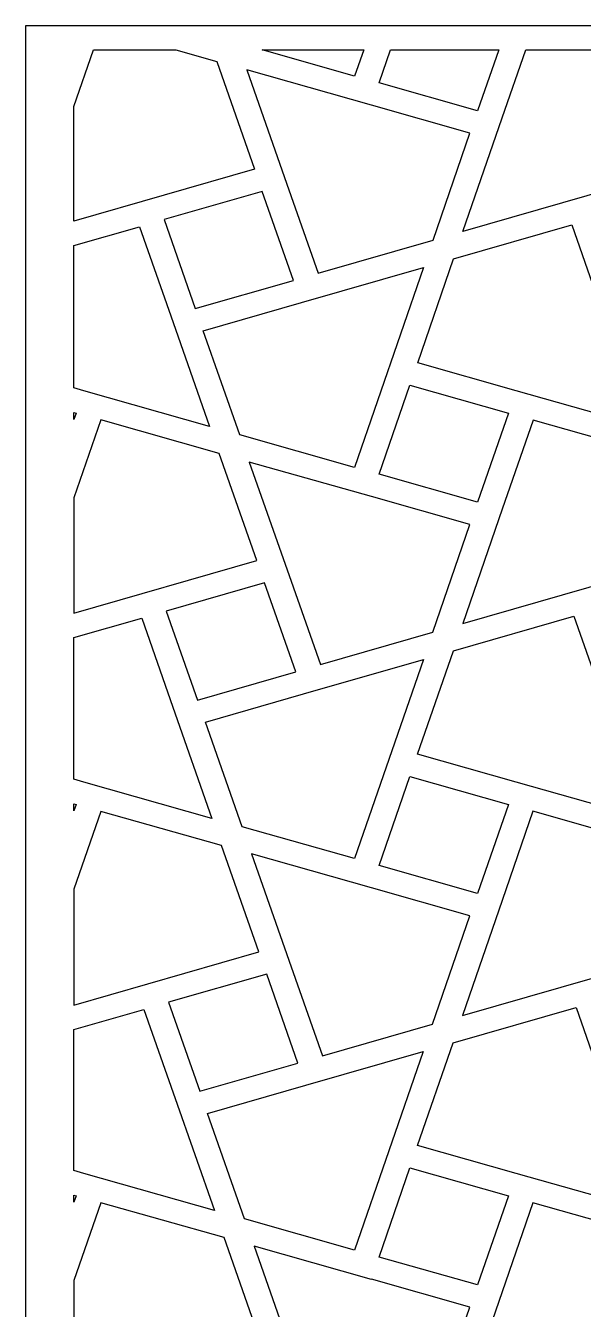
# Model space of a CAD drawing. Header units: centimetres. Extents: x 22.17 to 27, y -0.15 to 9.
# Drawn here: x 22.166 to 24.258, y 4.188 to 9.001 of the extents above; entities that cross this region are included whole.
import ezdxf

# ---------------------------------------------------------------- set-up
doc = ezdxf.new("R2010")
doc.units = ezdxf.units.CM
doc.header["$MEASUREMENT"] = 0
doc.layers.add('layer 1', color=7, linetype='Continuous')

msp = doc.modelspace()

# ---------------------------------------------------------------- linework, layer by layer
at = {"layer": 'layer 1', "color": 250}
for points, knots in [([(22.16623, -0.15276), (22.16623, -0.15276), (22.16623, -0.10333), (22.16623, -0.10333), (22.16623, -0.10333), (22.16623, -0.10333), (22.16623, 0.26172), (22.16623, 0.26172), (22.16623, 0.26172), (22.16623, 0.26172), (22.16623, 0.3568), (22.16623, 0.3568), (22.16623, 0.3568), (22.16623, 0.3568), (22.16623, 0.77526), (22.16623, 0.77526), (22.16623, 0.77526), (22.16623, 0.77526), (22.16623, 1.12919), (22.16623, 1.12919), (22.16623, 1.12919), (22.16623, 1.12919), (22.16623, 1.27306), (22.16623, 1.27306), (22.16623, 1.27306), (22.16623, 1.27306), (22.16623, 1.36427), (22.16623, 1.36427), (22.16623, 1.36427), (22.16623, 1.36427), (22.16623, 1.7291), (22.16623, 1.7291), (22.16623, 1.7291), (22.16623, 1.7291), (22.16623, 1.82413), (22.16623, 1.82413), (22.16623, 1.82413), (22.16623, 1.82413), (22.16623, 2.24503), (22.16623, 2.24503), (22.16623, 2.24503), (22.16623, 2.24503), (22.16623, 2.59707), (22.16623, 2.59707), (22.16623, 2.59707), (22.16623, 2.59707), (22.16623, 2.74019), (22.16623, 2.74019), (22.16623, 2.74019), (22.16623, 2.74019), (22.16623, 2.8316), (22.16623, 2.8316), (22.16623, 2.8316), (22.16623, 2.8316), (22.16623, 3.19648), (22.16623, 3.19648), (22.16623, 3.19648), (22.16623, 3.19648), (22.16623, 3.29142), (22.16623, 3.29142), (22.16623, 3.29142), (22.16623, 3.29142), (22.16623, 3.71458), (22.16623, 3.71458), (22.16623, 3.71458), (22.16623, 3.71458), (22.16623, 4.06454), (22.16623, 4.06454), (22.16623, 4.06454), (22.16623, 4.06454), (22.16623, 4.20776), (22.16623, 4.20776), (22.16623, 4.20776), (22.16623, 4.20776), (22.16623, 4.29885), (22.16623, 4.29885), (22.16623, 4.29885), (22.16623, 4.29885), (22.16623, 4.66385), (22.16623, 4.66385), (22.16623, 4.66385), (22.16623, 4.66385), (22.16623, 4.75893), (22.16623, 4.75893), (22.16623, 4.75893), (22.16623, 4.75893), (22.16623, 5.18455), (22.16623, 5.18455), (22.16623, 5.18455), (22.16623, 5.18455), (22.16623, 5.53186), (22.16623, 5.53186), (22.16623, 5.53186), (22.16623, 5.53186), (22.16623, 5.67516), (22.16623, 5.67516), (22.16623, 5.67516), (22.16623, 5.67516), (22.16623, 5.7664), (22.16623, 5.7664), (22.16623, 5.7664), (22.16623, 5.7664), (22.16623, 6.13115), (22.16623, 6.13115), (22.16623, 6.13115), (22.16623, 6.13115), (22.16623, 6.22638), (22.16623, 6.22638), (22.16623, 6.22638), (22.16623, 6.22638), (22.16623, 6.6541), (22.16623, 6.6541), (22.16623, 6.6541), (22.16623, 6.6541), (22.16623, 6.99869), (22.16623, 6.99869), (22.16623, 6.99869), (22.16623, 6.99869), (22.16623, 7.14261), (22.16623, 7.14261), (22.16623, 7.14261), (22.16623, 7.14261), (22.16623, 7.23379), (22.16623, 7.23379), (22.16623, 7.23379), (22.16623, 7.23379), (22.16623, 7.59864), (22.16623, 7.59864), (22.16623, 7.59864), (22.16623, 7.59864), (22.16623, 7.69366), (22.16623, 7.69366), (22.16623, 7.69366), (22.16623, 7.69366), (22.16623, 8.12407), (22.16623, 8.12407), (22.16623, 8.12407), (22.16623, 8.12407), (22.16623, 8.46601), (22.16623, 8.46601), (22.16623, 8.46601), (22.16623, 8.46601), (22.16623, 8.60998), (22.16623, 8.60998), (22.16623, 8.60998), (22.16623, 8.60998), (22.16623, 8.70122), (22.16623, 8.70122), (22.16623, 8.70122), (22.16623, 8.70122), (22.16623, 9.00077), (22.16623, 9.00077), (22.16623, 9.00077), (22.16623, 9.00077), (26.99977, 9.00077), (26.99977, 9.00077), (26.99977, 9.00077), (26.99977, 9.00077), (26.99977, 8.71055), (26.99977, 8.71055), (26.99977, 8.71055), (26.99977, 8.71055), (26.99977, 8.61886), (26.99977, 8.61886), (26.99977, 8.61886), (26.99977, 8.61886), (26.99977, 8.38246), (26.99977, 8.38246), (26.99977, 8.38246), (26.99977, 8.38246), (26.99977, 8.08891), (26.99977, 8.08891), (26.99977, 8.08891), (26.99977, 8.08891), (26.99977, 7.70438), (26.99977, 7.70438), (26.99977, 7.70438), (26.99977, 7.70438), (26.99977, 7.61284), (26.99977, 7.61284), (26.99977, 7.61284), (26.99977, 7.61284), (26.99977, 7.24316), (26.99977, 7.24316), (26.99977, 7.24316), (26.99977, 7.24316), (26.99977, 7.15163), (26.99977, 7.15163), (26.99977, 7.15163), (26.99977, 7.15163), (26.99977, 6.91528), (26.99977, 6.91528), (26.99977, 6.91528), (26.99977, 6.91528), (26.99977, 6.62165), (26.99977, 6.62165), (26.99977, 6.62165), (26.99977, 6.62165), (26.99977, 6.23686), (26.99977, 6.23686), (26.99977, 6.23686), (26.99977, 6.23686), (26.99977, 6.14559), (26.99977, 6.14559), (26.99977, 6.14559), (26.99977, 6.14559), (26.99977, 5.77581), (26.99977, 5.77581), (26.99977, 5.77581), (26.99977, 5.77581), (26.99977, 5.68406), (26.99977, 5.68406), (26.99977, 5.68406), (26.99977, 5.68406), (26.99977, 5.4479), (26.99977, 5.4479), (26.99977, 5.4479), (26.99977, 5.4479), (26.99977, 5.15446), (26.99977, 5.15446), (26.99977, 5.15446), (26.99977, 5.15446), (26.99977, 4.76954), (26.99977, 4.76954), (26.99977, 4.76954), (26.99977, 4.76954), (26.99977, 4.67812), (26.99977, 4.67812), (26.99977, 4.67812), (26.99977, 4.67812), (26.99977, 4.30858), (26.99977, 4.30858), (26.99977, 4.30858), (26.99977, 4.30858), (26.99977, 4.21673), (26.99977, 4.21673), (26.99977, 4.21673), (26.99977, 4.21673), (26.99977, 3.98074), (26.99977, 3.98074), (26.99977, 3.98074), (26.99977, 3.98074), (26.99977, 3.68724), (26.99977, 3.68724), (26.99977, 3.68724), (26.99977, 3.68724), (26.99977, 3.30216), (26.99977, 3.30216), (26.99977, 3.30216), (26.99977, 3.30216), (26.99977, 3.21065), (26.99977, 3.21065), (26.99977, 3.21065), (26.99977, 3.21065), (26.99977, 2.84103), (26.99977, 2.84103), (26.99977, 2.84103), (26.99977, 2.84103), (26.99977, 2.74949), (26.99977, 2.74949), (26.99977, 2.74949), (26.99977, 2.74949), (26.99977, 2.51344), (26.99977, 2.51344), (26.99977, 2.51344), (26.99977, 2.51344), (26.99977, 2.22), (26.99977, 2.22), (26.99977, 2.22), (26.99977, 2.22), (26.99977, 1.83465), (26.99977, 1.83465), (26.99977, 1.83465), (26.99977, 1.83465), (26.99977, 1.74346), (26.99977, 1.74346), (26.99977, 1.74346), (26.99977, 1.74346), (26.99977, 1.3736), (26.99977, 1.3736), (26.99977, 1.3736), (26.99977, 1.3736), (26.99977, 1.28193), (26.99977, 1.28193), (26.99977, 1.28193), (26.99977, 1.28193), (26.99977, 1.04618), (26.99977, 1.04618), (26.99977, 1.04618), (26.99977, 1.04618), (26.99977, 0.75299), (26.99977, 0.75299), (26.99977, 0.75299), (26.99977, 0.75299), (26.99977, 0.36727), (26.99977, 0.36727), (26.99977, 0.36727), (26.99977, 0.36727), (26.99977, 0.27598), (26.99977, 0.27598), (26.99977, 0.27598), (26.99977, 0.27598), (26.99977, -0.09355), (26.99977, -0.09355), (26.99977, -0.09355), (26.99977, -0.09355), (26.99977, -0.15276), (26.99977, -0.15276), (26.99977, -0.15276), (26.99977, -0.15276), (22.16623, -0.15276), (22.16623, -0.15276)], [0, 0, 0, 0, 0.0126582, 0.0126582, 0.0126582, 0.0126582, 0.0253165, 0.0253165, 0.0253165, 0.0253165, 0.0379747, 0.0379747, 0.0379747, 0.0379747, 0.0506329, 0.0506329, 0.0506329, 0.0506329, 0.0632911, 0.0632911, 0.0632911, 0.0632911, 0.0759494, 0.0759494, 0.0759494, 0.0759494, 0.0886076, 0.0886076, 0.0886076, 0.0886076, 0.1012658, 0.1012658, 0.1012658, 0.1012658, 0.1139241, 0.1139241, 0.1139241, 0.1139241, 0.1265823, 0.1265823, 0.1265823, 0.1265823, 0.1392405, 0.1392405, 0.1392405, 0.1392405, 0.1518987, 0.1518987, 0.1518987, 0.1518987, 0.164557, 0.164557, 0.164557, 0.164557, 0.1772152, 0.1772152, 0.1772152, 0.1772152, 0.1898734, 0.1898734, 0.1898734, 0.1898734, 0.2025316, 0.2025316, 0.2025316, 0.2025316, 0.2151899, 0.2151899, 0.2151899, 0.2151899, 0.2278481, 0.2278481, 0.2278481, 0.2278481, 0.2405063, 0.2405063, 0.2405063, 0.2405063, 0.2531646, 0.2531646, 0.2531646, 0.2531646, 0.2658228, 0.2658228, 0.2658228, 0.2658228, 0.278481, 0.278481, 0.278481, 0.278481, 0.2911392, 0.2911392, 0.2911392, 0.2911392, 0.3037975, 0.3037975, 0.3037975, 0.3037975, 0.3164557, 0.3164557, 0.3164557, 0.3164557, 0.3291139, 0.3291139, 0.3291139, 0.3291139, 0.3417722, 0.3417722, 0.3417722, 0.3417722, 0.3544304, 0.3544304, 0.3544304, 0.3544304, 0.3670886, 0.3670886, 0.3670886, 0.3670886, 0.3797468, 0.3797468, 0.3797468, 0.3797468, 0.3924051, 0.3924051, 0.3924051, 0.3924051, 0.4050633, 0.4050633, 0.4050633, 0.4050633, 0.4177215, 0.4177215, 0.4177215, 0.4177215, 0.4303797, 0.4303797, 0.4303797, 0.4303797, 0.443038, 0.443038, 0.443038, 0.443038, 0.4556962, 0.4556962, 0.4556962, 0.4556962, 0.4683544, 0.4683544, 0.4683544, 0.4683544, 0.4810127, 0.4810127, 0.4810127, 0.4810127, 0.4936709, 0.4936709, 0.4936709, 0.4936709, 0.5063291, 0.5063291, 0.5063291, 0.5063291, 0.5189873, 0.5189873, 0.5189873, 0.5189873, 0.5316456, 0.5316456, 0.5316456, 0.5316456, 0.5443038, 0.5443038, 0.5443038, 0.5443038, 0.556962, 0.556962, 0.556962, 0.556962, 0.5696203, 0.5696203, 0.5696203, 0.5696203, 0.5822785, 0.5822785, 0.5822785, 0.5822785, 0.5949367, 0.5949367, 0.5949367, 0.5949367, 0.6075949, 0.6075949, 0.6075949, 0.6075949, 0.6202532, 0.6202532, 0.6202532, 0.6202532, 0.6329114, 0.6329114, 0.6329114, 0.6329114, 0.6455696, 0.6455696, 0.6455696, 0.6455696, 0.6582278, 0.6582278, 0.6582278, 0.6582278, 0.6708861, 0.6708861, 0.6708861, 0.6708861, 0.6835443, 0.6835443, 0.6835443, 0.6835443, 0.6962025, 0.6962025, 0.6962025, 0.6962025, 0.7088608, 0.7088608, 0.7088608, 0.7088608, 0.721519, 0.721519, 0.721519, 0.721519, 0.7341772, 0.7341772, 0.7341772, 0.7341772, 0.7468354, 0.7468354, 0.7468354, 0.7468354, 0.7594937, 0.7594937, 0.7594937, 0.7594937, 0.7721519, 0.7721519, 0.7721519, 0.7721519, 0.7848101, 0.7848101, 0.7848101, 0.7848101, 0.7974684, 0.7974684, 0.7974684, 0.7974684, 0.8101266, 0.8101266, 0.8101266, 0.8101266, 0.8227848, 0.8227848, 0.8227848, 0.8227848, 0.835443, 0.835443, 0.835443, 0.835443, 0.8481013, 0.8481013, 0.8481013, 0.8481013, 0.8607595, 0.8607595, 0.8607595, 0.8607595, 0.8734177, 0.8734177, 0.8734177, 0.8734177, 0.8860759, 0.8860759, 0.8860759, 0.8860759, 0.8987342, 0.8987342, 0.8987342, 0.8987342, 0.9113924, 0.9113924, 0.9113924, 0.9113924, 0.9240506, 0.9240506, 0.9240506, 0.9240506, 0.9367089, 0.9367089, 0.9367089, 0.9367089, 0.9493671, 0.9493671, 0.9493671, 0.9493671, 0.9620253, 0.9620253, 0.9620253, 0.9620253, 0.9746835, 0.9746835, 0.9746835, 0.9746835, 1, 1, 1, 1]), ([(22.729, 8.91014), (22.729, 8.91014), (22.42096, 8.91014), (22.42096, 8.91014), (22.42096, 8.91014), (22.42096, 8.91014), (22.34749, 8.69728), (22.34749, 8.69728), (22.34749, 8.69728), (22.34749, 8.69728), (22.34749, 8.26815), (22.34749, 8.26815), (22.34749, 8.26815), (22.34749, 8.26815), (23.02461, 8.46315), (23.02461, 8.46315), (23.02461, 8.46315), (23.02461, 8.46315), (22.88275, 8.86665), (22.88275, 8.86665), (22.88275, 8.86665), (22.88275, 8.86665), (22.729, 8.91014), (22.729, 8.91014)], [0, 0, 0, 0, 0.1428571, 0.1428571, 0.1428571, 0.1428571, 0.2857143, 0.2857143, 0.2857143, 0.2857143, 0.4285714, 0.4285714, 0.4285714, 0.4285714, 0.5714286, 0.5714286, 0.5714286, 0.5714286, 0.7142857, 0.7142857, 0.7142857, 0.7142857, 1, 1, 1, 1]), ([(23.43398, 8.91014), (23.43398, 8.91014), (23.05342, 8.91014), (23.05342, 8.91014), (23.05342, 8.91014), (23.05342, 8.91014), (23.4001, 8.81199), (23.4001, 8.81199), (23.4001, 8.81199), (23.4001, 8.81199), (23.43398, 8.91014), (23.43398, 8.91014)], [0, 0, 0, 0, 0.25, 0.25, 0.25, 0.25, 0.5, 0.5, 0.5, 0.5, 1, 1, 1, 1]), ([(23.94034, 8.91014), (23.94034, 8.91014), (23.53514, 8.91014), (23.53514, 8.91014), (23.53514, 8.91014), (23.53514, 8.91014), (23.49238, 8.78599), (23.49238, 8.78599), (23.49238, 8.78599), (23.49238, 8.78599), (23.86125, 8.68134), (23.86125, 8.68134), (23.86125, 8.68134), (23.86125, 8.68134), (23.94034, 8.91014), (23.94034, 8.91014)], [0, 0, 0, 0, 0.2, 0.2, 0.2, 0.2, 0.4, 0.4, 0.4, 0.4, 0.6, 0.6, 0.6, 0.6, 1, 1, 1, 1]), ([(24.3498, 8.91014), (24.3498, 8.91014), (24.04172, 8.91014), (24.04172, 8.91014), (24.04172, 8.91014), (24.04172, 8.91014), (23.95377, 8.65534), (23.95377, 8.65534), (23.95377, 8.65534), (23.95377, 8.65534), (23.80652, 8.22895), (23.80652, 8.22895), (23.80652, 8.22895), (23.80652, 8.22895), (24.64537, 8.47048), (24.64537, 8.47048), (24.64537, 8.47048), (24.64537, 8.47048), (24.50671, 8.86576), (24.50671, 8.86576), (24.50671, 8.86576), (24.50671, 8.86576), (24.3498, 8.91014), (24.3498, 8.91014)], [0, 0, 0, 0, 0.1428571, 0.1428571, 0.1428571, 0.1428571, 0.2857143, 0.2857143, 0.2857143, 0.2857143, 0.4285714, 0.4285714, 0.4285714, 0.4285714, 0.5714286, 0.5714286, 0.5714286, 0.5714286, 0.7142857, 0.7142857, 0.7142857, 0.7142857, 1, 1, 1, 1]), ([(23.46367, 8.70223), (23.46367, 8.70223), (23.83278, 8.59802), (23.83278, 8.59802), (23.83278, 8.59802), (23.83278, 8.59802), (23.69412, 8.19651), (23.69412, 8.19651), (23.69412, 8.19651), (23.69412, 8.19651), (23.26316, 8.07253), (23.26316, 8.07253), (23.26316, 8.07253), (23.26316, 8.07253), (23.14609, 8.40626), (23.14609, 8.40626), (23.14609, 8.40626), (23.14609, 8.40626), (22.9954, 8.83466), (22.9954, 8.83466), (22.9954, 8.83466), (22.9954, 8.83466), (23.46367, 8.70223), (23.46367, 8.70223)], [0, 0, 0, 0, 0.1428571, 0.1428571, 0.1428571, 0.1428571, 0.2857143, 0.2857143, 0.2857143, 0.2857143, 0.4285714, 0.4285714, 0.4285714, 0.4285714, 0.5714286, 0.5714286, 0.5714286, 0.5714286, 0.7142857, 0.7142857, 0.7142857, 0.7142857, 1, 1, 1, 1]), ([(23.05381, 8.3796), (23.05381, 8.3796), (23.17112, 8.04586), (23.17112, 8.04586), (23.17112, 8.04586), (23.17112, 8.04586), (22.8025, 7.93988), (22.8025, 7.93988), (22.8025, 7.93988), (22.8025, 7.93988), (22.68519, 8.27339), (22.68519, 8.27339), (22.68519, 8.27339), (22.68519, 8.27339), (23.05381, 8.3796), (23.05381, 8.3796)], [0, 0, 0, 0, 0.2, 0.2, 0.2, 0.2, 0.4, 0.4, 0.4, 0.4, 0.6, 0.6, 0.6, 0.6, 1, 1, 1, 1]), ([(22.34749, 7.64227), (22.34749, 7.64227), (22.38479, 7.63169), (22.38479, 7.63169), (22.38479, 7.63169), (22.38479, 7.63169), (22.38479, 7.63191), (22.38479, 7.63191), (22.38479, 7.63191), (22.38479, 7.63191), (22.856, 7.49837), (22.856, 7.49837), (22.856, 7.49837), (22.856, 7.49837), (22.71047, 7.91321), (22.71047, 7.91321), (22.71047, 7.91321), (22.71047, 7.91321), (22.59316, 8.24695), (22.59316, 8.24695), (22.59316, 8.24695), (22.59316, 8.24695), (22.34749, 8.17624), (22.34749, 8.17624), (22.34749, 8.17624), (22.34749, 8.17624), (22.34749, 7.64227), (22.34749, 7.64227)], [0, 0, 0, 0, 0.125, 0.125, 0.125, 0.125, 0.25, 0.25, 0.25, 0.25, 0.375, 0.375, 0.375, 0.375, 0.5, 0.5, 0.5, 0.5, 0.625, 0.625, 0.625, 0.625, 0.75, 0.75, 0.75, 0.75, 1, 1, 1, 1]), ([(24.00556, 7.63191), (24.00556, 7.63191), (24.47996, 7.49771), (24.47996, 7.49771), (24.47996, 7.49771), (24.47996, 7.49771), (24.33123, 7.92077), (24.33123, 7.92077), (24.33123, 7.92077), (24.33123, 7.92077), (24.21417, 8.25428), (24.21417, 8.25428), (24.21417, 8.25428), (24.21417, 8.25428), (23.77143, 8.12696), (23.77143, 8.12696), (23.77143, 8.12696), (23.77143, 8.12696), (23.63669, 7.73635), (23.63669, 7.73635), (23.63669, 7.73635), (23.63669, 7.73635), (24.00556, 7.63191), (24.00556, 7.63191)], [0, 0, 0, 0, 0.1428571, 0.1428571, 0.1428571, 0.1428571, 0.2857143, 0.2857143, 0.2857143, 0.2857143, 0.4285714, 0.4285714, 0.4285714, 0.4285714, 0.5714286, 0.5714286, 0.5714286, 0.5714286, 0.7142857, 0.7142857, 0.7142857, 0.7142857, 1, 1, 1, 1]), ([(22.9689, 7.4666), (22.9689, 7.4666), (23.39986, 7.34462), (23.39986, 7.34462), (23.39986, 7.34462), (23.39986, 7.34462), (23.65878, 8.09452), (23.65878, 8.09452), (23.65878, 8.09452), (23.65878, 8.09452), (23.20033, 7.96254), (23.20033, 7.96254), (23.20033, 7.96254), (23.20033, 7.96254), (22.83195, 7.85633), (22.83195, 7.85633), (22.83195, 7.85633), (22.83195, 7.85633), (22.9689, 7.4666), (22.9689, 7.4666)], [0, 0, 0, 0, 0.1666667, 0.1666667, 0.1666667, 0.1666667, 0.3333333, 0.3333333, 0.3333333, 0.3333333, 0.5, 0.5, 0.5, 0.5, 0.6666667, 0.6666667, 0.6666667, 0.6666667, 1, 1, 1, 1]), ([(23.8615, 7.21419), (23.8615, 7.21419), (23.9766, 7.54837), (23.9766, 7.54837), (23.9766, 7.54837), (23.9766, 7.54837), (23.60773, 7.6528), (23.60773, 7.6528), (23.60773, 7.6528), (23.60773, 7.6528), (23.49238, 7.31862), (23.49238, 7.31862), (23.49238, 7.31862), (23.49238, 7.31862), (23.8615, 7.21419), (23.8615, 7.21419)], [0, 0, 0, 0, 0.2, 0.2, 0.2, 0.2, 0.4, 0.4, 0.4, 0.4, 0.6, 0.6, 0.6, 0.6, 1, 1, 1, 1]), ([(22.34749, 7.52418), (22.34749, 7.52418), (22.35584, 7.54837), (22.35584, 7.54837), (22.35584, 7.54837), (22.35584, 7.54837), (22.34749, 7.55058), (22.34749, 7.55058), (22.34749, 7.55058), (22.34749, 7.55058), (22.34749, 7.52418), (22.34749, 7.52418)], [0, 0, 0, 0, 0.25, 0.25, 0.25, 0.25, 0.5, 0.5, 0.5, 0.5, 1, 1, 1, 1]), ([(22.34749, 7.22993), (22.34749, 7.22993), (22.44836, 7.52237), (22.44836, 7.52237), (22.44836, 7.52237), (22.44836, 7.52237), (22.89184, 7.39661), (22.89184, 7.39661), (22.89184, 7.39661), (22.89184, 7.39661), (23.03271, 6.99555), (23.03271, 6.99555), (23.03271, 6.99555), (23.03271, 6.99555), (22.34749, 6.79812), (22.34749, 6.79812), (22.34749, 6.79812), (22.34749, 6.79812), (22.34749, 7.22993), (22.34749, 7.22993)], [0, 0, 0, 0, 0.1666667, 0.1666667, 0.1666667, 0.1666667, 0.3333333, 0.3333333, 0.3333333, 0.3333333, 0.5, 0.5, 0.5, 0.5, 0.6666667, 0.6666667, 0.6666667, 0.6666667, 1, 1, 1, 1]), ([(23.95353, 7.18797), (23.95353, 7.18797), (24.06912, 7.52215), (24.06912, 7.52215), (24.06912, 7.52215), (24.06912, 7.52215), (24.51579, 7.39572), (24.51579, 7.39572), (24.51579, 7.39572), (24.51579, 7.39572), (24.65372, 7.00288), (24.65372, 7.00288), (24.65372, 7.00288), (24.65372, 7.00288), (23.80579, 6.75869), (23.80579, 6.75869), (23.80579, 6.75869), (23.80579, 6.75869), (23.95353, 7.18797), (23.95353, 7.18797)], [0, 0, 0, 0, 0.1666667, 0.1666667, 0.1666667, 0.1666667, 0.3333333, 0.3333333, 0.3333333, 0.3333333, 0.5, 0.5, 0.5, 0.5, 0.6666667, 0.6666667, 0.6666667, 0.6666667, 1, 1, 1, 1]), ([(23.46342, 7.23507), (23.46342, 7.23507), (23.83278, 7.13042), (23.83278, 7.13042), (23.83278, 7.13042), (23.83278, 7.13042), (23.69314, 6.72647), (23.69314, 6.72647), (23.69314, 6.72647), (23.69314, 6.72647), (23.2715, 6.60493), (23.2715, 6.60493), (23.2715, 6.60493), (23.2715, 6.60493), (23.15419, 6.93866), (23.15419, 6.93866), (23.15419, 6.93866), (23.15419, 6.93866), (23.00448, 7.36461), (23.00448, 7.36461), (23.00448, 7.36461), (23.00448, 7.36461), (23.46342, 7.23507), (23.46342, 7.23507)], [0, 0, 0, 0, 0.1428571, 0.1428571, 0.1428571, 0.1428571, 0.2857143, 0.2857143, 0.2857143, 0.2857143, 0.4285714, 0.4285714, 0.4285714, 0.4285714, 0.5714286, 0.5714286, 0.5714286, 0.5714286, 0.7142857, 0.7142857, 0.7142857, 0.7142857, 1, 1, 1, 1]), ([(23.06216, 6.91222), (23.06216, 6.91222), (23.17922, 6.57849), (23.17922, 6.57849), (23.17922, 6.57849), (23.17922, 6.57849), (22.81109, 6.47228), (22.81109, 6.47228), (22.81109, 6.47228), (22.81109, 6.47228), (22.69378, 6.80601), (22.69378, 6.80601), (22.69378, 6.80601), (22.69378, 6.80601), (23.06216, 6.91222), (23.06216, 6.91222)], [0, 0, 0, 0, 0.2, 0.2, 0.2, 0.2, 0.4, 0.4, 0.4, 0.4, 0.6, 0.6, 0.6, 0.6, 1, 1, 1, 1]), ([(24.0058, 6.16454), (24.0058, 6.16454), (24.48904, 6.02789), (24.48904, 6.02789), (24.48904, 6.02789), (24.48904, 6.02789), (24.33933, 6.45339), (24.33933, 6.45339), (24.33933, 6.45339), (24.33933, 6.45339), (24.22227, 6.78691), (24.22227, 6.78691), (24.22227, 6.78691), (24.22227, 6.78691), (23.77045, 6.6567), (23.77045, 6.6567), (23.77045, 6.6567), (23.77045, 6.6567), (23.63644, 6.26897), (23.63644, 6.26897), (23.63644, 6.26897), (23.63644, 6.26897), (24.0058, 6.16454), (24.0058, 6.16454)], [0, 0, 0, 0, 0.1428571, 0.1428571, 0.1428571, 0.1428571, 0.2857143, 0.2857143, 0.2857143, 0.2857143, 0.4285714, 0.4285714, 0.4285714, 0.4285714, 0.5714286, 0.5714286, 0.5714286, 0.5714286, 0.7142857, 0.7142857, 0.7142857, 0.7142857, 1, 1, 1, 1]), ([(22.34749, 6.17509), (22.34749, 6.17509), (22.38479, 6.16454), (22.38479, 6.16454), (22.38479, 6.16454), (22.38479, 6.16454), (22.86508, 6.02855), (22.86508, 6.02855), (22.86508, 6.02855), (22.86508, 6.02855), (22.71857, 6.44584), (22.71857, 6.44584), (22.71857, 6.44584), (22.71857, 6.44584), (22.71881, 6.44584), (22.71881, 6.44584), (22.71881, 6.44584), (22.71881, 6.44584), (22.6015, 6.77957), (22.6015, 6.77957), (22.6015, 6.77957), (22.6015, 6.77957), (22.34749, 6.70635), (22.34749, 6.70635), (22.34749, 6.70635), (22.34749, 6.70635), (22.34749, 6.17509), (22.34749, 6.17509)], [0, 0, 0, 0, 0.125, 0.125, 0.125, 0.125, 0.25, 0.25, 0.25, 0.25, 0.375, 0.375, 0.375, 0.375, 0.5, 0.5, 0.5, 0.5, 0.625, 0.625, 0.625, 0.625, 0.75, 0.75, 0.75, 0.75, 1, 1, 1, 1]), ([(22.97798, 5.99678), (22.97798, 5.99678), (23.39986, 5.87746), (23.39986, 5.87746), (23.39986, 5.87746), (23.39986, 5.87746), (23.65804, 6.62426), (23.65804, 6.62426), (23.65804, 6.62426), (23.65804, 6.62426), (23.20867, 6.49494), (23.20867, 6.49494), (23.20867, 6.49494), (23.20867, 6.49494), (22.8403, 6.38895), (22.8403, 6.38895), (22.8403, 6.38895), (22.8403, 6.38895), (22.97798, 5.99678), (22.97798, 5.99678)], [0, 0, 0, 0, 0.1666667, 0.1666667, 0.1666667, 0.1666667, 0.3333333, 0.3333333, 0.3333333, 0.3333333, 0.5, 0.5, 0.5, 0.5, 0.6666667, 0.6666667, 0.6666667, 0.6666667, 1, 1, 1, 1]), ([(23.8615, 5.74681), (23.8615, 5.74681), (23.97684, 6.08099), (23.97684, 6.08099), (23.97684, 6.08099), (23.97684, 6.08099), (23.60773, 6.1852), (23.60773, 6.1852), (23.60773, 6.1852), (23.60773, 6.1852), (23.49214, 5.85124), (23.49214, 5.85124), (23.49214, 5.85124), (23.49214, 5.85124), (23.8615, 5.74681), (23.8615, 5.74681)], [0, 0, 0, 0, 0.2, 0.2, 0.2, 0.2, 0.4, 0.4, 0.4, 0.4, 0.6, 0.6, 0.6, 0.6, 1, 1, 1, 1]), ([(22.34749, 6.0566), (22.34749, 6.0566), (22.35584, 6.08077), (22.35584, 6.08077), (22.35584, 6.08077), (22.35584, 6.08077), (22.34749, 6.08299), (22.34749, 6.08299), (22.34749, 6.08299), (22.34749, 6.08299), (22.34749, 6.0566), (22.34749, 6.0566)], [0, 0, 0, 0, 0.25, 0.25, 0.25, 0.25, 0.5, 0.5, 0.5, 0.5, 1, 1, 1, 1]), ([(22.34749, 5.76334), (22.34749, 5.76334), (22.44836, 6.05477), (22.44836, 6.05477), (22.44836, 6.05477), (22.44836, 6.05477), (22.90092, 5.92679), (22.90092, 5.92679), (22.90092, 5.92679), (22.90092, 5.92679), (23.04105, 5.52817), (23.04105, 5.52817), (23.04105, 5.52817), (23.04105, 5.52817), (22.34749, 5.32854), (22.34749, 5.32854), (22.34749, 5.32854), (22.34749, 5.32854), (22.34749, 5.76334), (22.34749, 5.76334)], [0, 0, 0, 0, 0.1666667, 0.1666667, 0.1666667, 0.1666667, 0.3333333, 0.3333333, 0.3333333, 0.3333333, 0.5, 0.5, 0.5, 0.5, 0.6666667, 0.6666667, 0.6666667, 0.6666667, 1, 1, 1, 1]), ([(23.95353, 5.72059), (23.95353, 5.72059), (24.06888, 6.05499), (24.06888, 6.05499), (24.06888, 6.05499), (24.06888, 6.05499), (24.52463, 5.9259), (24.52463, 5.9259), (24.52463, 5.9259), (24.52463, 5.9259), (24.66182, 5.53572), (24.66182, 5.53572), (24.66182, 5.53572), (24.66182, 5.53572), (23.80456, 5.28887), (23.80456, 5.28887), (23.80456, 5.28887), (23.80456, 5.28887), (23.95353, 5.72059), (23.95353, 5.72059)], [0, 0, 0, 0, 0.1666667, 0.1666667, 0.1666667, 0.1666667, 0.3333333, 0.3333333, 0.3333333, 0.3333333, 0.5, 0.5, 0.5, 0.5, 0.6666667, 0.6666667, 0.6666667, 0.6666667, 1, 1, 1, 1]), ([(23.46342, 5.7677), (23.46342, 5.7677), (23.83254, 5.66326), (23.83254, 5.66326), (23.83254, 5.66326), (23.83254, 5.66326), (23.69216, 5.25643), (23.69216, 5.25643), (23.69216, 5.25643), (23.69216, 5.25643), (23.2796, 5.13755), (23.2796, 5.13755), (23.2796, 5.13755), (23.2796, 5.13755), (23.16229, 5.47129), (23.16229, 5.47129), (23.16229, 5.47129), (23.16229, 5.47129), (23.16254, 5.47151), (23.16254, 5.47151), (23.16254, 5.47151), (23.16254, 5.47151), (23.01381, 5.89501), (23.01381, 5.89501), (23.01381, 5.89501), (23.01381, 5.89501), (23.46342, 5.7677), (23.46342, 5.7677)], [0, 0, 0, 0, 0.125, 0.125, 0.125, 0.125, 0.25, 0.25, 0.25, 0.25, 0.375, 0.375, 0.375, 0.375, 0.5, 0.5, 0.5, 0.5, 0.625, 0.625, 0.625, 0.625, 0.75, 0.75, 0.75, 0.75, 1, 1, 1, 1]), ([(23.07026, 5.44485), (23.07026, 5.44485), (23.18757, 5.11111), (23.18757, 5.11111), (23.18757, 5.11111), (23.18757, 5.11111), (22.81919, 5.00512), (22.81919, 5.00512), (22.81919, 5.00512), (22.81919, 5.00512), (22.70188, 5.33886), (22.70188, 5.33886), (22.70188, 5.33886), (22.70188, 5.33886), (23.07026, 5.44485), (23.07026, 5.44485)], [0, 0, 0, 0, 0.2, 0.2, 0.2, 0.2, 0.4, 0.4, 0.4, 0.4, 0.6, 0.6, 0.6, 0.6, 1, 1, 1, 1]), ([(22.34749, 4.70765), (22.34749, 4.70765), (22.38455, 4.69716), (22.38455, 4.69716), (22.38455, 4.69716), (22.38455, 4.69716), (22.87441, 4.55873), (22.87441, 4.55873), (22.87441, 4.55873), (22.87441, 4.55873), (22.72691, 4.97846), (22.72691, 4.97846), (22.72691, 4.97846), (22.72691, 4.97846), (22.60985, 5.3122), (22.60985, 5.3122), (22.60985, 5.3122), (22.60985, 5.3122), (22.34749, 5.2367), (22.34749, 5.2367), (22.34749, 5.2367), (22.34749, 5.2367), (22.34749, 4.70765), (22.34749, 4.70765)], [0, 0, 0, 0, 0.1428571, 0.1428571, 0.1428571, 0.1428571, 0.2857143, 0.2857143, 0.2857143, 0.2857143, 0.4285714, 0.4285714, 0.4285714, 0.4285714, 0.5714286, 0.5714286, 0.5714286, 0.5714286, 0.7142857, 0.7142857, 0.7142857, 0.7142857, 1, 1, 1, 1]), ([(24.00556, 4.69716), (24.00556, 4.69716), (24.49812, 4.55784), (24.49812, 4.55784), (24.49812, 4.55784), (24.49812, 4.55784), (24.34768, 4.98579), (24.34768, 4.98579), (24.34768, 4.98579), (24.34768, 4.98579), (24.23037, 5.31953), (24.23037, 5.31953), (24.23037, 5.31953), (24.23037, 5.31953), (23.76946, 5.18688), (23.76946, 5.18688), (23.76946, 5.18688), (23.76946, 5.18688), (23.63644, 4.80159), (23.63644, 4.80159), (23.63644, 4.80159), (23.63644, 4.80159), (24.00556, 4.69716), (24.00556, 4.69716)], [0, 0, 0, 0, 0.1428571, 0.1428571, 0.1428571, 0.1428571, 0.2857143, 0.2857143, 0.2857143, 0.2857143, 0.4285714, 0.4285714, 0.4285714, 0.4285714, 0.5714286, 0.5714286, 0.5714286, 0.5714286, 0.7142857, 0.7142857, 0.7142857, 0.7142857, 1, 1, 1, 1]), ([(22.98706, 4.52674), (22.98706, 4.52674), (23.39986, 4.40986), (23.39986, 4.40986), (23.39986, 4.40986), (23.39986, 4.40986), (23.65706, 5.15444), (23.65706, 5.15444), (23.65706, 5.15444), (23.65706, 5.15444), (23.21677, 5.02779), (23.21677, 5.02779), (23.21677, 5.02779), (23.21677, 5.02779), (22.8484, 4.92158), (22.8484, 4.92158), (22.8484, 4.92158), (22.8484, 4.92158), (22.98706, 4.52674), (22.98706, 4.52674)], [0, 0, 0, 0, 0.1666667, 0.1666667, 0.1666667, 0.1666667, 0.3333333, 0.3333333, 0.3333333, 0.3333333, 0.5, 0.5, 0.5, 0.5, 0.6666667, 0.6666667, 0.6666667, 0.6666667, 1, 1, 1, 1]), ([(23.8615, 4.27921), (23.8615, 4.27921), (23.97684, 4.61362), (23.97684, 4.61362), (23.97684, 4.61362), (23.97684, 4.61362), (23.60749, 4.71805), (23.60749, 4.71805), (23.60749, 4.71805), (23.60749, 4.71805), (23.49214, 4.38364), (23.49214, 4.38364), (23.49214, 4.38364), (23.49214, 4.38364), (23.8615, 4.27921), (23.8615, 4.27921)], [0, 0, 0, 0, 0.2, 0.2, 0.2, 0.2, 0.4, 0.4, 0.4, 0.4, 0.6, 0.6, 0.6, 0.6, 1, 1, 1, 1]), ([(22.34749, 4.58941), (22.34749, 4.58941), (22.35584, 4.61362), (22.35584, 4.61362), (22.35584, 4.61362), (22.35584, 4.61362), (22.34749, 4.61583), (22.34749, 4.61583), (22.34749, 4.61583), (22.34749, 4.61583), (22.34749, 4.58941), (22.34749, 4.58941)], [0, 0, 0, 0, 0.25, 0.25, 0.25, 0.25, 0.5, 0.5, 0.5, 0.5, 1, 1, 1, 1]), ([(22.34749, 4.29586), (22.34749, 4.29586), (22.44811, 4.5874), (22.44811, 4.5874), (22.44811, 4.5874), (22.44811, 4.5874), (22.91024, 4.45675), (22.91024, 4.45675), (22.91024, 4.45675), (22.91024, 4.45675), (23.0494, 4.06079), (23.0494, 4.06079), (23.0494, 4.06079), (23.0494, 4.06079), (22.34749, 3.8586), (22.34749, 3.8586), (22.34749, 3.8586), (22.34749, 3.8586), (22.34749, 4.29586), (22.34749, 4.29586)], [0, 0, 0, 0, 0.1666667, 0.1666667, 0.1666667, 0.1666667, 0.3333333, 0.3333333, 0.3333333, 0.3333333, 0.5, 0.5, 0.5, 0.5, 0.6666667, 0.6666667, 0.6666667, 0.6666667, 1, 1, 1, 1]), ([(23.95353, 4.25321), (23.95353, 4.25321), (24.06888, 4.5874), (24.06888, 4.5874), (24.06888, 4.5874), (24.06888, 4.5874), (24.53395, 4.45586), (24.53395, 4.45586), (24.53395, 4.45586), (24.53395, 4.45586), (24.67016, 4.06813), (24.67016, 4.06813), (24.67016, 4.06813), (24.67016, 4.06813), (23.80382, 3.81882), (23.80382, 3.81882), (23.80382, 3.81882), (23.80382, 3.81882), (23.95353, 4.25321), (23.95353, 4.25321)], [0, 0, 0, 0, 0.1666667, 0.1666667, 0.1666667, 0.1666667, 0.3333333, 0.3333333, 0.3333333, 0.3333333, 0.5, 0.5, 0.5, 0.5, 0.6666667, 0.6666667, 0.6666667, 0.6666667, 1, 1, 1, 1]), ([(23.46342, 4.30032), (23.46342, 4.30032), (23.83254, 4.19589), (23.83254, 4.19589), (23.83254, 4.19589), (23.83254, 4.19589), (23.69117, 3.78638), (23.69117, 3.78638), (23.69117, 3.78638), (23.69117, 3.78638), (23.28819, 3.67018), (23.28819, 3.67018), (23.28819, 3.67018), (23.28819, 3.67018), (23.17088, 4.00391), (23.17088, 4.00391), (23.17088, 4.00391), (23.17088, 4.00391), (23.02289, 4.42497), (23.02289, 4.42497), (23.02289, 4.42497), (23.02289, 4.42497), (23.46342, 4.3001), (23.46342, 4.3001), (23.46342, 4.3001), (23.46342, 4.3001), (23.46342, 4.30032), (23.46342, 4.30032)], [0, 0, 0, 0, 0.125, 0.125, 0.125, 0.125, 0.25, 0.25, 0.25, 0.25, 0.375, 0.375, 0.375, 0.375, 0.5, 0.5, 0.5, 0.5, 0.625, 0.625, 0.625, 0.625, 0.75, 0.75, 0.75, 0.75, 1, 1, 1, 1])]:
    msp.add_open_spline(points, degree=3, knots=knots, dxfattribs=at)

doc.saveas('drawing.dxf')
